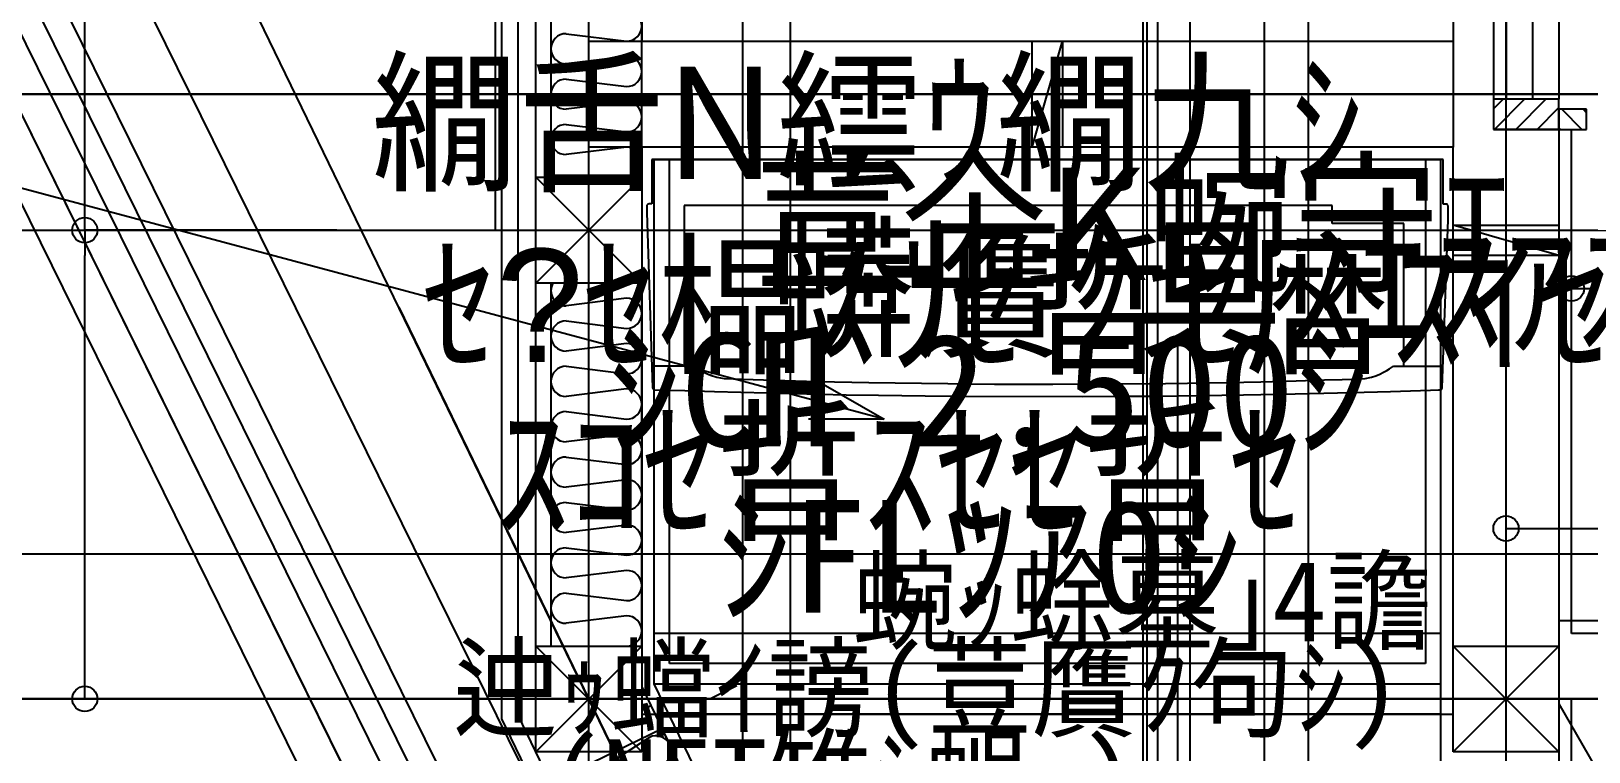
# Model space of a CAD drawing. Header units: metres. Extents: x 10908 to 27249, y 7268 to 22901.
# Drawn here: x 15371 to 16917, y 15502 to 16218 of the extents above; entities that cross this region are included whole.
import ezdxf

# ---------------------------------------------------------------- set-up
doc = ezdxf.new("R2010")
doc.units = ezdxf.units.M

msp = doc.modelspace()

# ---------------------------------------------------------------- linework, layer by layer
at = {"layer": '繝上Φ繧ｬ繝ｼ繝代う繝_2F'}
for p, q in [((16489, 16555), (16489, 14840)), ((16521, 16555), (16521, 14840))]:
    msp.add_line(p, q, dxfattribs=at)
at = {"layer": '繝繝ｼ繧ｿ 001_1F'}
for p, q in [((15924.70125630326, 7962.5), (15924.70125630326, 21845)), ((16834.70125630326, 14350), (16834.70125630326, 21840)), ((15424.70125630326, 16045.005), (15424.70125630326, 16905.005)), ((16217.720294157669, 15832.409056834687), (14739.545881092212, 16228.484697087772)), ((17322.27889370944, 16155.005), (11602.5, 16155.005)), ((15424.70125630326, 16020.005), (15424.70125630326, 16045.005)), ((15674.70125630326, 16020.005), (15424.70125630326, 16020.005)), ((15424.70125630326, 16020.005), (15424.70125630326, 15995.005)), ((15424.70125630326, 16020.005), (15424.70125630326, 16020.005)), ((15674.70125630326, 16020.005), (15674.70125630326, 16020.005)), ((15674.70125630326, 16020.005), (15674.70125630326, 16020.005)), ((15424.70125630326, 15580), (15424.70125630326, 15995.005)), ((16899.70125630326, 15712.14680510019), (16899.70125630326, 15962.14680510019)), ((16899.70125630326, 15962.14680510019), (16924.70125630326, 15962.14680510019)), ((15736.17525161456, 15943.71341172928), (19509.72768629461, 8163.192927852882)), ((16509.12625630326, 14350), (16509.12625630326, 15908.10616937765)), ((16152.768388873832, 15869.909056834682), (16217.720294157669, 15832.409056834687)), ((16217.720294157669, 15832.409056834687), (16142.720294157669, 15832.40905683468)), ((16834.69625630325, 15474.09067536002), (16834.69625630325, 15724.09067536002)), ((16834.69625630325, 15724.09067536002), (16859.69625630325, 15724.09067536002)), ((16859.69625630325, 15724.09067536002), (19193.05700869498, 15724.09067536002)), ((16899.70125630326, 15712.14680510019), (16899.70125630326, 15712.14680510019)), ((15424.70125630326, 15555), (15424.70125630326, 15580)), ((16044.70952254623, 15555.005), (16071.5302781979, 15568.44064375656)), ((26390, 15555.005), (11602.5, 15555.005)), ((15674.70125630326, 15555), (15424.70125630326, 15555)), ((15674.70125630326, 15555), (15674.70125630326, 15555)), ((16887.193414864665, 15550.00500614882), (17232.66217774404, 14949.462473204987)), ((16887.201253790663, 15550.005000000003), (17118.141160458516, 15150.004883948048))]:
    msp.add_line(p, q, dxfattribs=at)
for centre in [(15424.70125630326, 16020.005), (15424.70125630326, 16020.005), (16899.70125630326, 15962.14680510019), (16834.69625630325, 15724.09067536002), (15424.70125630326, 15555)]:
    msp.add_circle(centre, 12.5, dxfattribs=at)
at = {"layer": '繝繝ｼ繧ｿ 001_2F'}
for p, q in [((15924.70125630326, 9922.045013350784), (15924.70125630326, 21845)), ((16124.70125630326, 9922.045013350784), (16124.70125630326, 21845)), ((16584.91621436763, 13789.93830527258), (14793.54004941593, 17423.08401227233))]:
    msp.add_line(p, q, dxfattribs=at)
at = {"layer": '繝繝ｼ繧ｿ 001_R'}
msp.add_line((16478.63258843096, 14005.49543216254), (15014.70125630326, 16974.54009108017), dxfattribs=at)
at = {"layer": '繧ｫ繧ｿ繝ｭ繧ｰ驛ｨ蜩(髮ｻ蛹冶｣ｽ蜩)_1F'}
for p, q in [((15987.20125630326, 16090.005), (15987.20125630326, 16046.092999999999)), ((16772.201256303262, 16090.005), (15987.20125630326, 16090.005)), ((16772.201256303262, 16046.005), (16772.201256303262, 16090.005)), ((15982.22025630326, 16044.313999999998), (15982.20125630326, 16041.916)), ((15982.20125630326, 16041.916), (15982.20125630326, 16037.668)), ((15982.37725630326, 16044.860999999999), (15982.22025630326, 16044.313999999998)), ((15982.65425630326, 16045.307999999999), (15982.37725630326, 16044.860999999999)), ((15982.86225630326, 16045.526), (15982.65425630326, 16045.307999999999)), ((15983.15425630326, 16045.743999999999), (15982.86225630326, 16045.525999999998)), ((15983.633256303261, 16045.957999999999), (15983.154256303262, 16045.743999999999)), ((15983.902256303261, 16046.018), (15983.633256303261, 16045.958)), ((15984.30425630326, 16046.042), (15983.90225630326, 16046.018)), ((15987.20125630326, 16046.092999999999), (15984.30425630326, 16046.042)), ((16019.23825630326, 16044.447999999999), (16019.23825630326, 15885.016999999998)), ((16662.078256303263, 16044.447999999999), (16019.23825630326, 16044.447999999999)), ((16662.078256303263, 16026.547999999999), (16662.078256303263, 16044.447999999999)), ((16775.20025630326, 16046.005), (16772.201256303262, 16046.005)), ((16775.65725630326, 16045.953), (16775.20025630326, 16046.005)), ((16776.184256303262, 16045.747), (16775.657256303264, 16045.953)), ((16776.544256303263, 16045.487), (16776.184256303262, 16045.747)), ((16776.770256303258, 16045.244999999999), (16776.544256303263, 16045.487)), ((16777.03925630326, 16044.792), (16776.770256303258, 16045.244999999999)), ((16777.118256303263, 16044.572), (16777.03925630326, 16044.792)), ((16777.18725630326, 16044.24), (16777.118256303263, 16044.572)), ((16777.20025630326, 16043.873), (16777.18725630326, 16044.24)), ((16777.20025630326, 16031.464), (16777.20025630326, 16043.873)), ((15982.20125630326, 16037.668), (15988.01625630326, 15863.637999999999)), ((16733.38425630326, 16026.547999999999), (16662.078256303263, 16026.547999999999)), ((16733.38425630326, 15885.017), (16733.38425630326, 16026.548)), ((16771.398256303262, 15863.662999999999), (16777.19125630326, 16030.536999999998)), ((16777.19125630326, 16030.536999999998), (16777.20025630326, 16031.463999999998)), ((16019.23825630326, 15885.017), (15987.30025630326, 15885.017)), ((16019.23825630326, 15885.017), (16029.240256303261, 15885.017)), ((16029.240256303261, 15885.017), (16031.530256303262, 15883.551)), ((16031.53025630326, 15883.551), (16034.41225630326, 15881.807999999999)), ((16034.41225630326, 15881.807999999999), (16037.84225630326, 15879.878999999999)), ((16037.84225630326, 15879.878999999999), (16040.83825630326, 15878.314999999999)), ((16040.838256303261, 15878.314999999999), (16045.44425630326, 15876.110999999999)), ((16045.44425630326, 15876.110999999999), (16051.64925630326, 15874.16)), ((16051.64925630326, 15874.16), (16059.13625630326, 15872.874)), ((16059.13625630326, 15872.874), (16077.55925630326, 15872.216)), ((16077.55925630326, 15872.215999999999), (16108.186256303261, 15871.249999999998)), ((16108.186256303261, 15871.25), (16151.672256303262, 15870.032)), ((16626.391256303257, 15870.632), (16654.78025630326, 15871.423999999999)), ((16654.78025630326, 15871.423999999999), (16672.05825630326, 15871.937)), ((16672.05825630326, 15871.937), (16690.37825630326, 15872.515)), ((16690.37825630326, 15872.515), (16694.94325630326, 15872.895999999999)), ((16694.94325630326, 15872.895999999999), (16701.115256303256, 15874.097999999998)), ((16701.115256303263, 15874.098), (16705.643256303258, 15875.514)), ((16705.643256303258, 15875.514), (16709.419256303263, 15877.073999999999)), ((16709.419256303263, 15877.073999999999), (16713.31025630326, 15879.166)), ((16713.31025630326, 15879.166), (16716.34825630326, 15880.901)), ((16716.34825630326, 15880.901), (16719.043256303263, 15882.48)), ((16719.043256303263, 15882.48), (16723.239256303263, 15885.017)), ((16723.239256303263, 15885.017), (16733.38425630326, 15885.017)), ((16733.38425630326, 15885.017), (16772.137256303264, 15885.017)), ((15988.01625630326, 15863.637999999999), (15988.047256303262, 15863.371)), ((15988.04725630326, 15863.371), (15988.10425630326, 15863.143)), ((15988.10425630326, 15863.143), (15988.214256303261, 15862.862)), ((15988.214256303261, 15862.862), (15988.49725630326, 15862.430999999999)), ((15988.49725630326, 15862.430999999999), (15988.58325630326, 15862.337)), ((15988.58325630326, 15862.337), (15988.83425630326, 15862.119999999999)), ((15988.83425630326, 15862.119999999999), (15989.18325630326, 15861.914999999999)), ((15989.18325630326, 15861.914999999999), (15989.55125630326, 15861.788999999999)), ((15989.55125630326, 15861.788999999999), (15990.16425630326, 15861.729)), ((15990.16425630326, 15861.729), (16020.11625630326, 15860.838)), ((16020.116256303261, 15860.838), (16049.28225630326, 15859.989)), ((16049.28225630326, 15859.989), (16180.21625630326, 15856.771999999999)), ((16151.67225630326, 15870.032), (16202.63025630326, 15868.936)), ((16180.21625630326, 15856.771999999999), (16212.27925630326, 15856.222999999998)), ((16202.63025630326, 15868.936), (16280.865256303261, 15867.792)), ((16212.27925630326, 15856.223), (16258.53725630326, 15855.641)), ((16280.865256303261, 15867.792), (16327.066256303262, 15867.409)), ((16327.06625630326, 15867.409), (16385.109256303258, 15867.409)), ((16385.109256303258, 15867.409), (16438.157256303257, 15867.519)), ((16438.157256303257, 15867.518999999998), (16496.754256303262, 15868.014999999998)), ((16488.20525630326, 15855.512999999999), (16574.25525630326, 15856.737)), ((16496.754256303262, 15868.015), (16540.508256303263, 15868.653999999999)), ((16540.508256303263, 15868.653999999999), (16591.550256303264, 15869.686999999998)), ((16574.25525630326, 15856.737), (16591.453256303263, 15857.082999999999)), ((16591.453256303263, 15857.082999999999), (16606.94525630326, 15857.403999999999)), ((16591.550256303257, 15869.687), (16626.391256303257, 15870.632)), ((16606.94525630326, 15857.403999999999), (16625.63025630326, 15857.819999999998)), ((16625.63025630326, 15857.82), (16653.83425630326, 15858.48)), ((16653.83425630326, 15858.48), (16681.01525630326, 15859.155999999999)), ((16681.01525630326, 15859.155999999999), (16720.080256303256, 15860.154999999999)), ((16720.080256303263, 15860.154999999999), (16759.770256303258, 15861.404999999999)), ((16759.770256303258, 15861.404999999999), (16767.81425630326, 15861.678999999998)), ((16767.81425630326, 15861.679), (16769.62325630326, 15861.747)), ((16769.62325630326, 15861.747), (16769.893256303258, 15861.796)), ((16769.893256303258, 15861.795999999998), (16770.111256303262, 15861.864999999998)), ((16770.111256303262, 15861.865), (16770.34925630326, 15861.975)), ((16770.34925630326, 15861.974999999999), (16770.602256303264, 15862.135999999999)), ((16770.602256303264, 15862.135999999999), (16770.89925630326, 15862.410999999998)), ((16770.89925630326, 15862.411), (16771.12325630326, 15862.721)), ((16771.12325630326, 15862.721), (16771.262256303256, 15863.007)), ((16771.262256303264, 15863.007), (16771.366256303263, 15863.374)), ((16771.366256303263, 15863.374), (16771.398256303262, 15863.663)), ((16258.53725630326, 15855.641), (16288.41925630326, 15855.363)), ((16288.419256303261, 15855.363), (16414.70425630326, 15855.06)), ((16414.70425630326, 15855.06), (16456.72725630326, 15855.252)), ((16456.72725630326, 15855.251999999999), (16488.20525630326, 15855.512999999999))]:
    msp.add_line(p, q, dxfattribs=at)
at = {"layer": '蜀螢∽ｻ穂ｸ_1F'}
for p, q in [((16822.20125630326, 16865.005), (16822.20125630326, 16120.005000000001)), ((16834.70125630326, 16865.005), (16834.70125630326, 16150.005000000001)), ((16899.70125630326, 15620.00357141565), (16899.70125630326, 16120.005)), ((15989.70125630326, 16090.005), (16769.70125630326, 16090.005)), ((15989.70125630326, 15569.93080372023), (15989.70125630326, 16090.005)), ((16769.70125630326, 16090.005), (16769.70125630326, 15555.00500002221)), ((15977.201256303262, 15567.059495312487), (15986.287551883866, 15548.324865249388)), ((16567.931387363296, 14377.703729369641), (15989.701256303262, 15569.930803720223)), ((16769.70125630326, 15555.003002597), (16769.70125630326, 15490)), ((16899.70125630326, 15555.001159765798), (16887.20125630326, 15555.001159765798)), ((16899.70125630326, 15490.000000000004), (16899.70125630326, 15555.001159765798))]:
    msp.add_line(p, q, dxfattribs=at)
at = {"layer": '螟門｣∽ｻ穂ｸ_1F'}
for p, q in [((15838.20125630326, 17916.505), (15838.20125630326, 15535.130545818462)), ((15854.20125630326, 17900.505), (15854.20125630326, 15538.805820580365)), ((15838.201256303259, 15535.130545818462), (16431.61765902849, 14311.591571127266)), ((15854.201256303259, 15538.805820580365), (16446.013828357576, 14318.573713251873))]:
    msp.add_line(p, q, dxfattribs=at)
at = {"layer": '螢_1F'}
for p, q in [((15872.20125630326, 16072.505000000001), (15872.20125630326, 16877.505)), ((15977.20125630326, 16877.505), (15977.20125630326, 16207.505000000003)), ((16782.20125630326, 16865.005), (16782.20125630326, 16120.005000000001)), ((16822.20125630326, 16865.005), (16822.20125630326, 16120.005000000001)), ((15924.70125630326, 16207.505), (16782.19075630326, 16207.505)), ((15924.70125630326, 16102.505), (15924.70125630326, 16207.505)), ((16364.70125630326, 16102.505), (16364.70125630326, 16207.505)), ((16364.70125630326, 16207.505), (16394.701256303262, 16207.505)), ((16364.70125630326, 16102.505), (16394.701256303262, 16207.505)), ((16394.701256303262, 16207.505), (16394.701256303262, 16102.505)), ((16782.201256303262, 16120.004999999996), (16782.201256303262, 16102.505)), ((16887.20125630326, 16120.005), (16822.20125630326, 16120.005)), ((16887.20125630326, 16120.005), (16887.20125630326, 15607.499999999998)), ((16782.201256303262, 16102.505), (15924.70125630326, 16102.505)), ((15977.20125630326, 16102.505000000003), (15977.20125630326, 16072.505000000001)), ((16394.701256303262, 16102.505), (16364.70125630326, 16102.505)), ((16782.20125630326, 15607.499999999998), (16782.20125630326, 16102.505000000003)), ((16782.20125630326, 15995.003333320867), (16782.20125630326, 16025.003333320867)), ((16782.20125630326, 16025.003333320867), (16887.20125630326, 16025.003333320867)), ((16887.20125630326, 15995.003333320867), (16782.20125630326, 16025.003333320867)), ((16887.20125630326, 16025.003333320867), (16887.20125630326, 15995.003333320867)), ((16887.20125630326, 15995.003333320867), (16782.20125630326, 15995.003333320867)), ((15872.20125630326, 15607.499999999998), (15872.20125630326, 15967.505000000001)), ((15977.20125630326, 15967.505000000001), (15977.20125630326, 15607.499999999998)), ((16769.701256303262, 15620), (15989.70125630326, 15620)), ((17882.211597305995, 15620.007170341165), (16899.70125630326, 15620.003571415644)), ((15977.201256303262, 15543.918011892792), (15986.287551883866, 15548.324865249386)), ((15986.287551883866, 15548.324865249386), (16101.762892043758, 15310.231380383628))]:
    msp.add_line(p, q, dxfattribs=at)
at = {"layer": '蟒ｺ蜈ｷ(譛ｨ陬ｽ謌ｸ)_1F'}
for p, q in [((16887.20125630326, 17735.005), (16887.20125630326, 16150.005)), ((16860.95125630326, 16920.005), (16860.95125630326, 16150.005000000001)), ((16887.20125630326, 16150.005), (16822.20125630326, 16150.005)), ((16822.20125630326, 16150.005), (16822.20125630326, 16120.005)), ((16822.20125630326, 16140.301538894673), (16831.904717408586, 16150.005)), ((16823.117920844183, 16120.005), (16853.117920844183, 16150.005)), ((16844.33112427978, 16120.005), (16874.33112427978, 16150.005)), ((16887.20125630326, 16120.005), (16887.20125630326, 16150.005)), ((16865.544327715375, 16120.005), (16887.20125630326, 16141.661928587882)), ((16914.70125630326, 16140.005), (16887.20125630326, 16140.005)), ((16887.20125630326, 16140.005), (16887.20125630326, 16120.005)), ((16889.924202069124, 16140.005), (16909.924202069124, 16120.005)), ((16911.13740550472, 16140.005), (16914.70125630326, 16136.441149201462)), ((16914.70125630326, 16120.005), (16914.70125630326, 16140.005)), ((16822.20125630326, 16120.005), (16887.20125630326, 16120.005)), ((16886.75753115097, 16120.005), (16887.20125630326, 16120.448725152286)), ((16887.20125630326, 16121.51474233027), (16888.710998633527, 16120.005)), ((16887.20125630326, 16120.005), (16914.70125630326, 16120.005))]:
    msp.add_line(p, q, dxfattribs=at)
at = {"layer": '蟒ｺ蜈ｷ(驥大ｱ樒ｪ)_2F'}
msp.add_line((16594.70125630326, 16560.82186804036), (16594.70125630326, 14920.82186804035), dxfattribs=at)
at = {"layer": '謇区村_1F'}
for p, q in [((15989.70125630326, 15570.004938198874), (16769.701256303262, 15570.001081819806)), ((16769.701256303262, 15540.001081819806), (16004.215335884091, 15540.004866440166))]:
    msp.add_line(p, q, dxfattribs=at)
at = {"layer": '謇区村_2F'}
for p, q in [((15113.701256303257, 16997.620267495768), (16523.92902573647, 14137.493474111609)), ((16467.194094161845, 13972.162593286619), (14989.701256303257, 16968.711763702515)), ((15039.701256303257, 16980.36841845786), (16490.0710827, 14038.82827103863)), ((16433.336151125382, 13873.49739021364), (14915.701256303257, 16951.459914664607))]:
    msp.add_line(p, q, dxfattribs=at)
at = {"layer": '譁ｭ辭ｱ譚_1F'}
for p, q in [((15887.20125630326, 16450.004999999997), (15887.20125630326, 16072.505)), ((15977.20125630326, 16072.505), (15977.20125630326, 16450.004999999997)), ((15902.20125630326, 16215.005), (15962.20125630326, 16207.505)), ((15962.20125630326, 16192.505), (15902.20125630326, 16185.005)), ((15902.20125630326, 16170.005), (15962.20125630326, 16162.505)), ((15962.20125630326, 16147.505), (15902.20125630326, 16140.005)), ((15902.20125630326, 16125.005), (15962.20125630326, 16117.505)), ((15962.20125630326, 16102.505), (15902.20125630326, 16095.005)), ((15887.20125630326, 16072.505), (15977.20125630326, 16072.505)), ((15977.20125630326, 15967.505000000003), (15887.20125630326, 15967.505000000003)), ((15887.20125630326, 15967.505000000003), (15887.20125630326, 15607.5)), ((15977.20125630326, 15607.5), (15977.20125630326, 15967.505000000003)), ((15962.20125630326, 15952.5), (15902.20125630326, 15945)), ((15902.20125630326, 15930), (15962.20125630326, 15922.5)), ((15962.20125630326, 15907.5), (15902.20125630326, 15900)), ((15902.20125630326, 15885), (15962.20125630326, 15877.5)), ((15962.20125630326, 15862.5), (15902.20125630326, 15855)), ((15902.20125630326, 15840), (15962.20125630326, 15832.5)), ((15962.20125630326, 15817.5), (15902.20125630326, 15810)), ((15902.20125630326, 15795), (15962.20125630326, 15787.5)), ((15962.20125630326, 15772.5), (15902.20125630326, 15765)), ((15902.20125630326, 15750), (15962.20125630326, 15742.5)), ((15962.20125630326, 15727.5), (15902.20125630326, 15720)), ((15902.20125630326, 15705), (15962.20125630326, 15697.5)), ((15962.20125630326, 15682.5), (15902.20125630326, 15675)), ((15902.20125630326, 15660), (15962.20125630326, 15652.5)), ((15962.20125630326, 15637.5), (15902.20125630326, 15630)), ((15887.20125630326, 15607.5), (15977.20125630326, 15607.5)), ((15997.401186914329, 15525.41015384637), (15916.422734438209, 15486.135604395451)), ((15984.873303700595, 15516.86743574417), (15934.160547837424, 15483.93619840388)), ((16031.09850365571, 15455.93115025589), (15997.401186914329, 15525.41015384637))]:
    msp.add_line(p, q, dxfattribs=at)
for centre, radius, start, end in [((15962.20125630326, 16222.505), 15, -90.00000000000001, 90), ((15902.20125630326, 16200.005), 15, 90, -90.00000000000001), ((15962.20125630326, 16177.505), 15, -90.00000000000001, 90), ((15902.20125630326, 16155.005), 15, 90, -90.00000000000001), ((15962.20125630326, 16132.505), 15, -90.00000000000001, 90), ((15902.20125630326, 16110.005), 15, 90, -90.00000000000001), ((15962.20125630326, 16087.505), 15, -90.00000000000001, 90), ((15902.20125630326, 15960), 15.00000000000026, 149.9779443927322, -89.99999999999854), ((15962.20125630326, 15937.5), 15, -90.00000000000001, 90), ((15902.20125630326, 15915), 15, 90, -90.00000000000001), ((15962.20125630326, 15892.5), 15, -90.00000000000001, 90), ((15902.20125630326, 15870), 15, 90, -90.00000000000001), ((15962.20125630326, 15847.5), 15, -90.00000000000001, 90), ((15902.20125630326, 15825), 15, 90, -90.00000000000001), ((15962.20125630326, 15802.5), 15, -90.00000000000001, 90), ((15902.20125630326, 15780), 15, 90, -90.00000000000001), ((15962.20125630326, 15757.5), 15, -90.00000000000001, 90), ((15902.20125630326, 15735), 15, 90, -90.00000000000001), ((15962.20125630326, 15712.5), 15, -90.00000000000001, 90), ((15902.20125630326, 15690), 15, 90, -90.00000000000001), ((15962.20125630326, 15667.5), 15, -90.00000000000001, 90), ((15902.20125630326, 15645), 15, 90, -90.00000000000001), ((15962.20125630326, 15622.5), 15, -90.00000000000001, 90), ((15991.419061942412, 15503.37102699815), 14.99999999999997, -64.1266147737061, 115.87338522627522)]:
    msp.add_arc(centre, radius, start, end, dxfattribs=at)
at = {"layer": '譟ｱ_1F'}
for p, q in [((15872.20125630326, 15967.505), (15872.20125630326, 16072.505)), ((15872.20125630326, 16072.505), (15977.20125630326, 16072.505)), ((15977.20125630326, 15967.505), (15872.20125630326, 16072.505)), ((15872.20125630326, 15967.505), (15977.20125630326, 16072.505)), ((15977.20125630326, 16072.505), (15977.20125630326, 15967.505)), ((15977.20125630326, 15967.505), (15872.20125630326, 15967.505)), ((15872.20125630326, 15502.5), (15872.20125630326, 15607.5)), ((15872.20125630326, 15607.5), (15977.20125630326, 15607.5)), ((15977.20125630326, 15502.5), (15872.20125630326, 15607.5)), ((15872.20125630326, 15502.5), (15977.20125630326, 15607.5)), ((15977.20125630326, 15607.5), (15977.20125630326, 15502.5)), ((16782.20125630326, 15502.5), (16782.20125630326, 15607.5)), ((16782.20125630326, 15607.5), (16887.20125630326, 15607.5)), ((16887.20125630326, 15502.5), (16782.20125630326, 15607.5)), ((16782.20125630326, 15502.5), (16887.20125630326, 15607.5)), ((16887.20125630326, 15607.5), (16887.20125630326, 15502.5)), ((15977.20125630326, 15502.5), (15872.20125630326, 15502.5)), ((16887.20125630326, 15502.5), (16782.20125630326, 15502.5))]:
    msp.add_line(p, q, dxfattribs=at)
at = {"layer": '豌ｴ蟷ｳ髱｢_1F'}
for p, q in [((15977.20125630326, 16102.505000000003), (15977.20125630326, 15950.005000000003)), ((16074.703756303263, 16102.505000000003), (15977.20125630326, 16102.505000000003)), ((16782.20118214212, 16102.505000000003), (16684.70375630326, 16102.505000000003)), ((16782.20118214212, 15950.005000000003), (16782.20118214212, 16102.505000000003)), ((15977.20125630326, 15760.005000000003), (15977.20125630326, 15540.001020018857)), ((16782.20118214212, 15540.001020018857), (16782.20118214212, 15760.005000000003)), ((17058.43691248357, 15632.499999999995), (16887.201256303255, 15632.499999999995)), ((16887.201256303255, 15632.499999999995), (16887.201256303255, 15477.504760327585)), ((15977.20125630326, 15540.001020018857), (16782.20118214212, 15540.001020018857))]:
    msp.add_line(p, q, dxfattribs=at)
at = {"layer": '閠仙鴨螢_1F'}
msp.add_line((15832.23, 16020), (15832.23, 16930), dxfattribs=at)
msp.add_line((15832.23, 16020), (15832.23, 16930), dxfattribs=at)
at = {"layer": '騾壹ｊ闃ｯ_1F'}
for p, q in [((15924.73125630323, 9325.00500000002), (15924.731256303256, 22205.00500000002)), ((16077.46561527902, 10010.000000000018), (16077.465615279045, 22205.005000000023)), ((16474.57804430748, 10010.000000000018), (16474.578044307505, 22205.005000000023)), ((16478.66554945584, 9325.00500000002), (16478.665549455865, 22205.00500000002)), ((16638.61594370939, 10010.000000000018), (16638.615943709414, 22205.005000000023)), ((16834.73125630323, 9325.005000000017), (16834.731256303254, 22205.00500000002)), ((18614.056256303244, 10010.00000000003), (14765.11593808532, 17945.95941900599)), ((18480.5739514174, 9945.367695083825), (14580.063214861804, 17856.10782906165)), ((13514.73125630324, 16155.00500000002), (24358.08125630324, 16155.004999999997)), ((13514.731256303248, 16020.00500000001), (24358.08125630325, 16020.004999999988)), ((13514.731256303237, 15698.97254796713), (24358.081256303238, 15698.972547967109)), ((13514.731256303237, 15555.00500000002), (24358.081256303238, 15555.004999999997))]:
    msp.add_line(p, q, dxfattribs=at)
at = {"layer": '騾壹ｊ闃ｯ_2F'}
for p, q in [((15924.73125630323, 9325.00500000002), (15924.731256303256, 22205.00500000002)), ((16077.46561527902, 10010.000000000018), (16077.465615279045, 22205.005000000023)), ((16474.57804430748, 10010.000000000018), (16474.578044307505, 22205.005000000023)), ((16478.66554945584, 9325.00500000002), (16478.665549455865, 22205.00500000002)), ((16638.61594370939, 10010.000000000018), (16638.615943709414, 22205.005000000023)), ((16834.73125630323, 9325.005000000017), (16834.731256303254, 22205.00500000002)), ((18614.056256303244, 10010.00000000003), (14765.11593808532, 17945.95941900599)), ((18480.5739514174, 9945.367695083825), (14580.063214861804, 17856.10782906165)), ((13514.73125630324, 16155.00500000002), (24358.08125630324, 16155.004999999997)), ((13514.731256303248, 16020.00500000001), (24358.08125630325, 16020.004999999988)), ((13514.731256303237, 15698.97254796713), (24358.081256303238, 15698.972547967109)), ((13514.731256303237, 15555.00500000002), (24358.081256303238, 15555.004999999997))]:
    msp.add_line(p, q, dxfattribs=at)
at = {"layer": '騾壹ｊ闃ｯ_R'}
for p, q in [((15924.73125630323, 9325.00500000002), (15924.731256303256, 22205.00500000002)), ((16077.46561527902, 10010.000000000018), (16077.465615279045, 22205.005000000023)), ((16474.57804430748, 10010.000000000018), (16474.578044307505, 22205.005000000023)), ((16478.66554945584, 9325.00500000002), (16478.665549455865, 22205.00500000002)), ((16638.61594370939, 10010.000000000018), (16638.615943709414, 22205.005000000023)), ((16834.73125630323, 9325.005000000017), (16834.731256303254, 22205.00500000002)), ((18614.056256303244, 10010.00000000003), (14765.11593808532, 17945.95941900599)), ((18480.5739514174, 9945.367695083825), (14580.063214861804, 17856.10782906165)), ((13514.73125630324, 16155.00500000002), (24358.08125630324, 16155.004999999997)), ((13514.731256303248, 16020.00500000001), (24358.08125630325, 16020.004999999988)), ((13514.731256303237, 15698.97254796713), (24358.081256303238, 15698.972547967109)), ((13514.731256303237, 15555.00500000002), (24358.081256303238, 15555.004999999997))]:
    msp.add_line(p, q, dxfattribs=at)
at = {"layer": '騾\uf8f0菴懈｣_1F'}
for p, q in [((16004.70125630326, 15590.005), (16004.70125630326, 16090.005)), ((16004.70125630326, 16090.005), (16754.701256303262, 16090.005)), ((16004.70125630326, 15590.005), (16004.70125630326, 16090.005)), ((16004.70125630326, 16090.005), (16754.701256303262, 16090.005)), ((16754.701256303262, 16090.005), (16754.701256303262, 15590.005)), ((16754.701256303262, 16090.005), (16754.701256303262, 15590.005)), ((16754.701256303262, 15590.005), (16004.70125630326, 15590.005)), ((16754.701256303262, 15590.005), (16004.70125630326, 15590.005))]:
    msp.add_line(p, q, dxfattribs=at)
at = {"layer": '驛ｨ螻_1F'}
msp.add_line((12701.665, 21530.005), (19069.784235563995, 8614.624347396693), dxfattribs=at)
at = {"layer": '驛ｨ螻_2F'}
msp.add_line((12701.665, 21530.005000000012), (19069.784235563995, 8614.624347396702), dxfattribs=at)

# ---------------------------------------------------------------- texts
at = {"layer": '繝繝ｼ繧ｿ 001_1F'}
for s, height, p in [('蠎贋ｸ具ｽｴｽｱｽｺｾ', 112, (16103.84603746576, 15905.98933201763)), ('蜿ｯ蜍墓｣4譫', 80, (16186.45675249794, 15612.22228287647))]:
    msp.add_text(s, height=height, dxfattribs=at).set_placement(p)
at = {"layer": '繝繝ｼ繧ｿ 001_2F'}
for s, height, p in [('繝舌Ν繧ｳ繝九ｼ', 112, (15709.17364048272, 16070.66415717616)), ('ｾ\x80ｾ橸ｽｳｾ晢ｾ暦ｽｲｾ', 112, (15759.880135802108, 15889.362563285082)), ('ｽｺｾ晢ｽｾｾ晢ｾ', 112, (15832.707446043449, 15724.362563285082)), ('迚ｩ蟷ｲ謗(荳贋ｸ句ｼ)', 80, (15790.049284293387, 15525.782964800816)), ('(NET雉ｼ蜈･)', 80, (15884.099110714658, 15435.007837587204))]:
    msp.add_text(s, height=height, dxfattribs=at).set_placement(p)
at = {"layer": '驛ｨ螻_1F'}
for s, p in [('荳企Κ蜿守ｴ', (16088.394515337899, 15970.4674)), ('ｼCH 2,500ｼ', (15942.739894855218, 15805.4674)), ('ｼFLﾂｱ0ｼ', (16051.980860217229, 15640.4674))]:
    msp.add_text(s, height=112, dxfattribs=at).set_placement(p)

doc.saveas('drawing.dxf')
